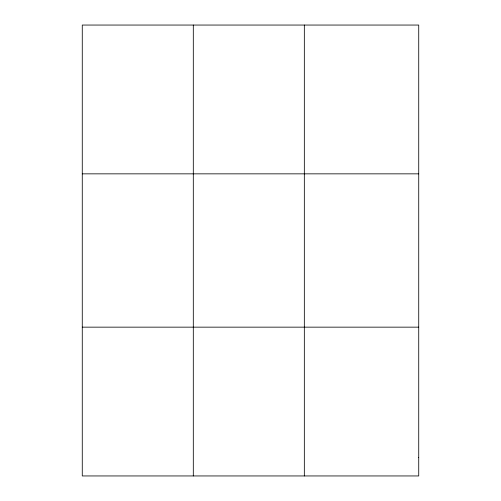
<?xml version="1.0" encoding="UTF-8"?>
<svg xmlns="http://www.w3.org/2000/svg" width="501" height="501" viewBox="0 0 501 501"><rect width="100%" height="100%" fill="white"/><g stroke="black" fill="none" stroke-linecap="round" stroke-linejoin="round"><path stroke-width="0.75" d="M193.305 25.05L193.305 475.95M304.332 25.05L304.332 475.95M82.27 173.847L418.73 173.847M82.27 327.153L418.73 327.153M418.73 457.35L418.73 475.95L82.27 475.95L82.27 25.05L418.73 25.05L418.73 457.35"/></g></svg>
